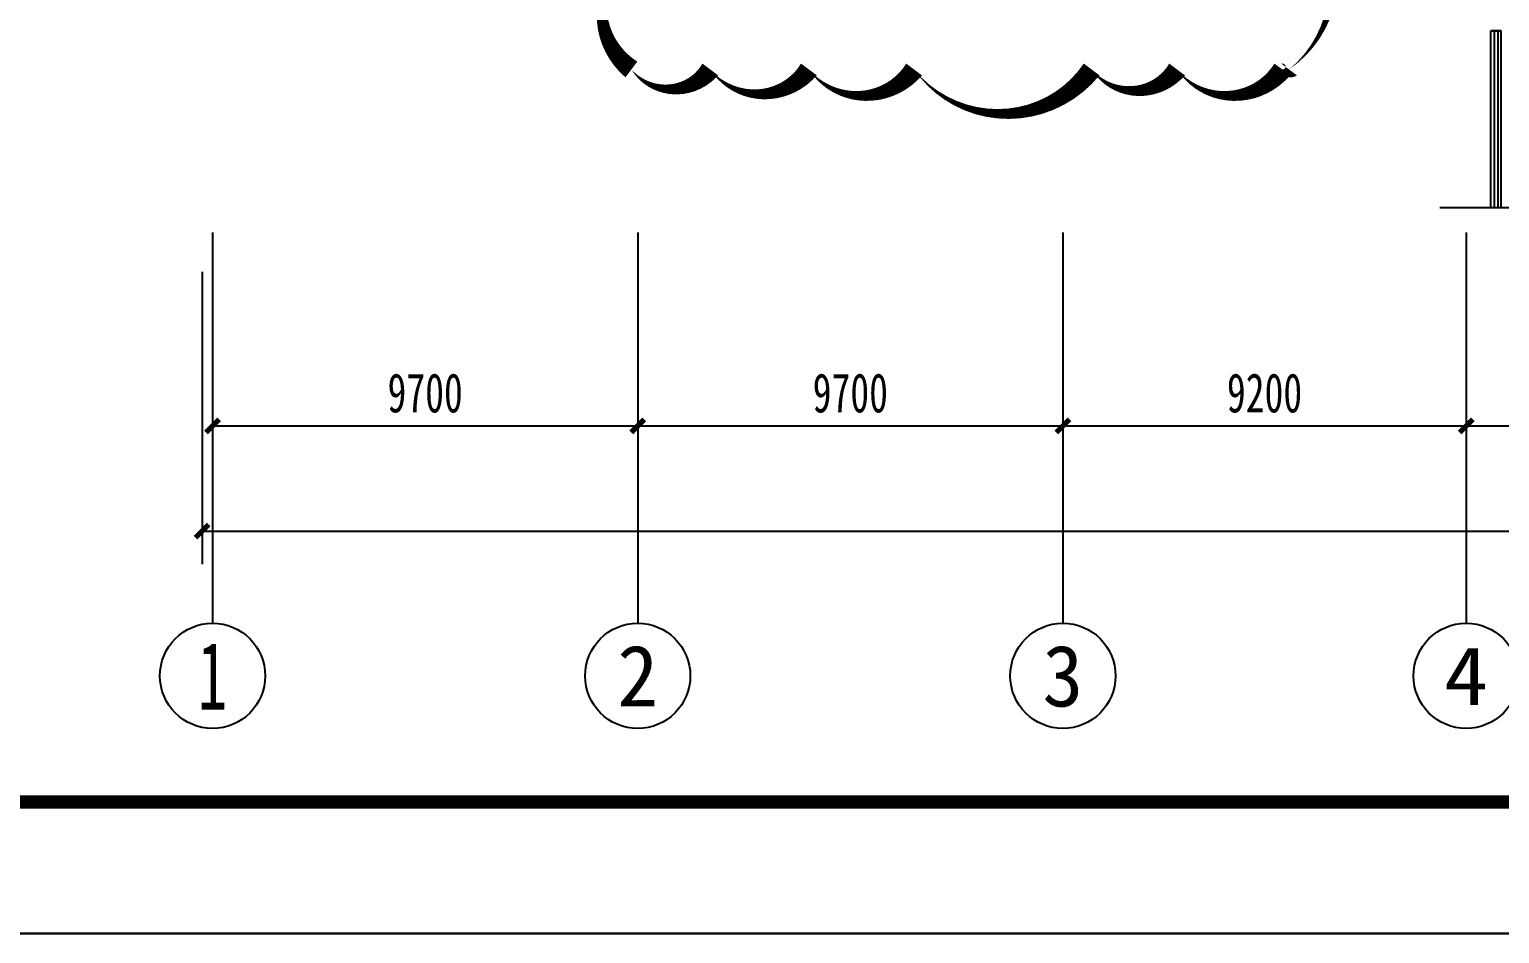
# Model space of a CAD drawing. Header units: millimetres. Extents: x -633009578 to 5705885, y -633235091 to 2571734.
# Drawn here: x 2773641 to 2807183, y 1835012 to 1855632 of the extents above; entities that cross this region are included whole.
import ezdxf
from ezdxf.enums import TextEntityAlignment as Align

# ---------------------------------------------------------------- set-up
doc = ezdxf.new("R2010")
doc.units = ezdxf.units.MM
doc.header["$LTSCALE"] = 1000
doc.header["$MEASUREMENT"] = 0
doc.layers.get('0').update_dxf_attribs({"color": 9})
for name, color, linetype in [('3T_WOOD', 21, 'Continuous'), ('A-DI-S(箭头)', 76, 'Continuous'), ('A-WALL(墙)', 255, 'Continuous'), ('A-WINDOW（窗）', 4, 'Continuous'), ('AXIS_TEXT', 7, 'Continuous'), ('C-AXIS(轴号)', 3, 'Continuous'), ('DIM_MODI', 6, 'Continuous'), ('设备-箱柜', 3, 'Continuous'), ('院图签、封面151013$0$PUB_TITLE', 153, 'Continuous'), ('院图签、封面151013$0$图签文字', 4, 'Continuous')]:
    doc.layers.add(name, color=color, linetype=linetype)
doc.styles.add('_TCH_AXIS', font='simhei.ttf', dxfattribs={"bigfont": 'GBCBIG'})
doc.styles.add('_TCH_DIM_T3', font='simhei.ttf', dxfattribs={"width": 0.707, "bigfont": 'GBCBIG'})
doc.styles.add('COMPLEX', font='simhei.ttf')
doc.styles.add('院图签、封面151013$0$-宋体', font='simhei.ttf', dxfattribs={"width": 0.8})
doc.dimstyles.new('_TCH_ARCH&&300', dxfattribs={"dimtxt": 892.5, "dimasz": 300, "dimexe": 750, "dimexo": 900, "dimgap": 300, "dimtad": 1, "dimdec": 0, "dimzin": 0, "dimdsep": 46, "dimtxsty": '_TCH_DIM_T3', "dimblk": 'ARCHTICK', "dimcen": 0.09, "dimclrt": 7, "dimazin": 2, "dimtfac": 1, "dimtdec": 0, "dimtix": 1, "dimtmove": 2, "dimatfit": 3, "dimfxl": 1, "dimtolj": 1, "dimtzin": 0, "dimarcsym": 0})

# ---------------------------------------------------------------- blocks, each defined once
blk = doc.blocks.new('$WINLIB2D$00000001')
at = {"color": 0}
for points in [[(-0.5, 0.5), (-0.5, -0.5)], [(-0.5, 0.5), (0.5, 0.5)], [(0.5, -0.5), (0.5, 0.5)], [(0.5, 0.1667), (-0.5, 0.1667)], [(0.5, -0.1667), (-0.5, -0.1667)], [(-0.5, -0.5), (0.5, -0.5)]]:
    blk.add_lwpolyline(points, dxfattribs=at)
blk = doc.blocks.new('_ArchTick')
at = {"color": 0, "linetype": 'ByBlock', "const_width": 0.4}
blk.add_lwpolyline([(-0.5, -0.5), (0.5, 0.5)], dxfattribs=at)
blk = doc.blocks.new('*D524')
at = {"layer": 'C-AXIS(轴号)', "color": 0, "lineweight": -2, "transparency": 16777216}
for p, q in [((1121941, 1172122), (1121941, 1167862)), ((1131641, 1172122), (1131641, 1167862)), ((1121941, 1168612), (1131641, 1168612))]:
    blk.add_line(p, q, dxfattribs=at)
at = {"layer": 'Defpoints', "color": 0, "transparency": 16777216}
for p in [(1121941, 1173022), (1131641, 1173022), (1131641, 1168612)]:
    blk.add_point(p, dxfattribs=at)
at = {"layer": 'C-AXIS(轴号)', "color": 0, "linetype": 'ByBlock', "lineweight": -2, "transparency": 16777216, "xscale": 300, "yscale": 300, "zscale": 300, "rotation": 180}
blk.add_blockref('_ArchTick', (1121941, 1168612), dxfattribs=at)
at = {"layer": 'C-AXIS(轴号)', "color": 0, "linetype": 'ByBlock', "lineweight": -2, "transparency": 16777216, "xscale": 300, "yscale": 300, "zscale": 300}
blk.add_blockref('_ArchTick', (1131641, 1168612), dxfattribs=at)
at = {"layer": 'C-AXIS(轴号)', "color": 7, "transparency": 16777216, "insert": (1126791, 1169359), "char_height": 892.5, "attachment_point": 5, "style": '_TCH_DIM_T3'}
blk.add_mtext('\\A1;9700', dxfattribs=at)
blk = doc.blocks.new('*D525')
at = {"layer": 'C-AXIS(轴号)', "color": 0, "lineweight": -2, "transparency": 16777216}
for p, q in [((1131641, 1172122), (1131641, 1167862)), ((1141341, 1172122), (1141341, 1167862)), ((1131641, 1168612), (1141341, 1168612))]:
    blk.add_line(p, q, dxfattribs=at)
at = {"layer": 'Defpoints', "color": 0, "transparency": 16777216}
for p in [(1131641, 1173022), (1141341, 1173022), (1141341, 1168612)]:
    blk.add_point(p, dxfattribs=at)
at = {"layer": 'C-AXIS(轴号)', "color": 0, "linetype": 'ByBlock', "lineweight": -2, "transparency": 16777216, "xscale": 300, "yscale": 300, "zscale": 300, "rotation": 180}
blk.add_blockref('_ArchTick', (1131641, 1168612), dxfattribs=at)
at = {"layer": 'C-AXIS(轴号)', "color": 0, "linetype": 'ByBlock', "lineweight": -2, "transparency": 16777216, "xscale": 300, "yscale": 300, "zscale": 300}
blk.add_blockref('_ArchTick', (1141341, 1168612), dxfattribs=at)
at = {"layer": 'C-AXIS(轴号)', "color": 7, "transparency": 16777216, "insert": (1136491, 1169359), "char_height": 892.5, "attachment_point": 5, "style": '_TCH_DIM_T3'}
blk.add_mtext('\\A1;9700', dxfattribs=at)
blk = doc.blocks.new('*D526')
at = {"layer": 'C-AXIS(轴号)', "color": 0, "lineweight": -2, "transparency": 16777216}
for p, q in [((1141341, 1172122), (1141341, 1167862)), ((1150541, 1172122), (1150541, 1167862)), ((1141341, 1168612), (1150541, 1168612))]:
    blk.add_line(p, q, dxfattribs=at)
at = {"layer": 'Defpoints', "color": 0, "transparency": 16777216}
for p in [(1141341, 1173022), (1150541, 1173022), (1150541, 1168612)]:
    blk.add_point(p, dxfattribs=at)
at = {"layer": 'C-AXIS(轴号)', "color": 0, "linetype": 'ByBlock', "lineweight": -2, "transparency": 16777216, "xscale": 300, "yscale": 300, "zscale": 300, "rotation": 180}
blk.add_blockref('_ArchTick', (1141341, 1168612), dxfattribs=at)
at = {"layer": 'C-AXIS(轴号)', "color": 0, "linetype": 'ByBlock', "lineweight": -2, "transparency": 16777216, "xscale": 300, "yscale": 300, "zscale": 300}
blk.add_blockref('_ArchTick', (1150541, 1168612), dxfattribs=at)
at = {"layer": 'C-AXIS(轴号)', "color": 7, "transparency": 16777216, "insert": (1145941, 1169359), "char_height": 892.5, "attachment_point": 5, "style": '_TCH_DIM_T3'}
blk.add_mtext('\\A1;9200', dxfattribs=at)
blk = doc.blocks.new('*D527')
at = {"layer": 'C-AXIS(轴号)', "color": 0, "lineweight": -2, "transparency": 16777216}
for p, q in [((1150541, 1172122), (1150541, 1167862)), ((1159741, 1172122), (1159741, 1167862)), ((1150541, 1168612), (1159741, 1168612))]:
    blk.add_line(p, q, dxfattribs=at)
at = {"layer": 'Defpoints', "color": 0, "transparency": 16777216}
for p in [(1150541, 1173022), (1159741, 1173022), (1159741, 1168612)]:
    blk.add_point(p, dxfattribs=at)
at = {"layer": 'C-AXIS(轴号)', "color": 0, "linetype": 'ByBlock', "lineweight": -2, "transparency": 16777216, "xscale": 300, "yscale": 300, "zscale": 300, "rotation": 180}
blk.add_blockref('_ArchTick', (1150541, 1168612), dxfattribs=at)
at = {"layer": 'C-AXIS(轴号)', "color": 0, "linetype": 'ByBlock', "lineweight": -2, "transparency": 16777216, "xscale": 300, "yscale": 300, "zscale": 300}
blk.add_blockref('_ArchTick', (1159741, 1168612), dxfattribs=at)
at = {"layer": 'C-AXIS(轴号)', "color": 7, "transparency": 16777216, "insert": (1155141, 1169359), "char_height": 892.5, "attachment_point": 5, "style": '_TCH_DIM_T3'}
blk.add_mtext('\\A1;9200', dxfattribs=at)
blk = doc.blocks.new('*D539')
at = {"layer": 'C-AXIS(轴号)', "color": 0, "lineweight": -2, "transparency": 16777216}
for p, q in [((1121701, 1172122), (1121701, 1165462)), ((1255981, 1172122), (1255981, 1165462)), ((1121701, 1166212), (1255981, 1166212))]:
    blk.add_line(p, q, dxfattribs=at)
at = {"layer": 'Defpoints', "color": 0, "transparency": 16777216}
for p in [(1121701, 1173022), (1255981, 1173022), (1255981, 1166212)]:
    blk.add_point(p, dxfattribs=at)
at = {"layer": 'C-AXIS(轴号)', "color": 0, "linetype": 'ByBlock', "lineweight": -2, "transparency": 16777216, "xscale": 300, "yscale": 300, "zscale": 300, "rotation": 180}
blk.add_blockref('_ArchTick', (1121701, 1166212), dxfattribs=at)
at = {"layer": 'C-AXIS(轴号)', "color": 0, "linetype": 'ByBlock', "lineweight": -2, "transparency": 16777216, "xscale": 300, "yscale": 300, "zscale": 300}
blk.add_blockref('_ArchTick', (1255981, 1166212), dxfattribs=at)
at = {"layer": 'C-AXIS(轴号)', "color": 7, "transparency": 16777216, "insert": (1188841, 1166959), "char_height": 892.5, "attachment_point": 5, "style": '_TCH_DIM_T3'}
blk.add_mtext('\\A1;134280', dxfattribs=at)
blk = doc.blocks.new('_AXISO')
blk.add_circle((0, 0), 0.5)
at = {"layer": 'AXIS_TEXT', "style": 'COMPLEX', "width": 1.041667}
blk.add_attdef('A', text='', height=0.56, dxfattribs=at).set_placement((-0.25, -0.28), (0.25, -0.28), align=Align.FIT)
blk = doc.blocks.new('建筑图框_A1')
at = {"layer": '院图签、封面151013$0$PUB_TITLE'}
blk.add_lwpolyline([(0, 0), (84100, 0), (84100, 59400), (0, 59400)], close=True, dxfattribs=at)
at = {"layer": '院图签、封面151013$0$PUB_TITLE', "const_width": 100}
blk.add_lwpolyline([(2500, 1000), (83100, 1000), (83100, 58400), (2500, 58400)], close=True, dxfattribs=at)
at = {"layer": '院图签、封面151013$0$图签文字', "color": 6, "style": '院图签、封面151013$0$-宋体'}
for tag, height, width, p in [('工程主持人', 400, 0.8, (79991, 29506)), ('审定', 400, 0.8, (79991, 28706)), ('审核', 400, 0.8, (79991, 27906)), ('专业负责人', 400, 0.8, (79991, 27106)), ('校对', 400, 0.8, (79991, 26306)), ('设计', 400, 0.8, (79991, 25506)), ('方案设计人', 400, 0.8, (79991, 24707)), ('工程编号', 300, 0.7, (81000, 8700)), ('版次', 300, 0.7, (78738, 3006)), ('日期', 300, 0.7, (82038, 3000)), ('图号', 200, 0.7, (82538, 2400)), ('比例', 300, 0.7, (78738, 2200)), ('图号_X施', 300, 0.7, (81538, 2200)), ('图号_总数', 200, 0.7, (82538, 2000))]:
    blk.add_attdef(tag, text='', height=height, dxfattribs=dict(at, width=width)).set_placement(p, align=Align.MIDDLE_CENTER)
at = {"layer": '院图签、封面151013$0$图签文字', "color": 6, "style": '院图签、封面151013$0$-宋体', "width": 0.7}
for tag, p in [('建设单位_001', (80936, 7446)), ('工程名称_001', (80934, 6045)), ('图名_001', (79743, 4060))]:
    blk.add_attdef(tag, p, '', height=300, dxfattribs=at)
blk = doc.blocks.new('9-3-1')
at = {"layer": 'A-DI-S(箭头)'}
blk.add_lwpolyline([(1149940.6, 1173594.3), (1154859.3, 1173594.3), (1155050.4, 1174119.3), (1155235.6, 1173069.3), (1155421.8, 1173594.3), (1160340.6, 1173594.3)], dxfattribs=at)
at = {"layer": 'A-WALL(墙)'}
for p, q in [((1151100.6, 1177622.1), (1151340.6, 1177622.1)), ((1151100.6, 1173594.3), (1151340.6, 1173594.3))]:
    blk.add_line(p, q, dxfattribs=at)
at = {"layer": 'C-AXIS(轴号)'}
for p, q in [((1121940.6, 1173022.1), (1121940.6, 1164112.3)), ((1131640.6, 1173022.1), (1131640.6, 1164112.3)), ((1141340.6, 1173022.1), (1141340.6, 1164112.3)), ((1150540.6, 1173022.1), (1150540.6, 1164112.3))]:
    blk.add_line(p, q, dxfattribs=at)
at = {"layer": 'DIM_MODI', "color": 8}
blk.add_lwpolyline([(1131496.1, 1188139.6, 0, 450, 0.5), (1131496.1, 1185889.6, 0, 450, 0.5), (1131496.1, 1184089.6, 0, 450, 0.5), (1131496.1, 1182139.6, 0, 450, 0.5), (1131496.1, 1179439.6, 0, 450, 0.5), (1131496.1, 1176740.6, 0, 450, 0.5), (1133296.1, 1176740.6, 0, 450, 0.5), (1135546.1, 1176740.6, 0, 450, 0.5), (1137946.1, 1176740.6, 0, 450, 0.5), (1141996.1, 1176740.6, 0, 450, 0.5), (1143946.1, 1176740.6, 0, 450, 0.5), (1146346.1, 1176740.6, 0, 450, 0.5), (1146499.9, 1176740.6, 0, 450, 0.5), (1146499.9, 1180790.6, 0, 450, 0.5), (1146499.9, 1184840.6, 0, 450, 0.5), (1146499.9, 1187690.6, 0, 450, 0.5), (1146499.9, 1188139.6, 0, 450, 0.5), (1143799.9, 1188139.6, 0, 450, 0.5), (1141549.9, 1188139.6, 0, 450, 0.5), (1137949.9, 1188139.6, 0, 450, 0.5), (1134799.9, 1188139.6, 0, 450, 0.5)], format="xyseb", close=True, dxfattribs=at)
at = {"layer": 'A-WINDOW（窗）', "extrusion": (0, 0, -1), "xscale": -4027.820848661475, "yscale": 240, "zscale": 4027.820848661475, "rotation": 270}
blk.add_blockref('$WINLIB2D$00000001', (-1151220.6, 1175608.2), dxfattribs=at)
at = {"layer": 'C-AXIS(轴号)'}
ref = blk.add_blockref('_AXISO', (1121940.6, 1162912.3), dxfattribs=dict(at, xscale=2400, yscale=2400, zscale=2400))
ref.add_attrib('A', '1', dxfattribs={"layer": 'AXIS_TEXT', "height": 1544.2, "style": '_TCH_AXIS'}).set_placement((1121609.7, 1162140.2), (1122271.5, 1162140.2), align=Align.FIT)
ref = blk.add_blockref('_AXISO', (1131640.6, 1162912.3), dxfattribs=dict(at, xscale=2400, yscale=2400, zscale=2400))
ref.add_attrib('A', '2', dxfattribs={"layer": 'AXIS_TEXT', "height": 1397.8, "style": '_TCH_AXIS'}).set_placement((1131174.7, 1162213.3), (1132106.5, 1162213.3), align=Align.FIT)
ref = blk.add_blockref('_AXISO', (1141340.6, 1162912.3), dxfattribs=dict(at, xscale=2400, yscale=2400, zscale=2400))
ref.add_attrib('A', '3', dxfattribs={"layer": 'AXIS_TEXT', "height": 1397.8, "style": '_TCH_AXIS'}).set_placement((1140874.7, 1162213.3), (1141806.5, 1162213.3), align=Align.FIT)
ref = blk.add_blockref('_AXISO', (1150540.6, 1162912.3), dxfattribs=dict(at, xscale=2400, yscale=2400, zscale=2400))
ref.add_attrib('A', '4', dxfattribs={"layer": 'AXIS_TEXT', "height": 1336.3, "style": '_TCH_AXIS'}).set_placement((1150031.5, 1162244.1), (1151049.7, 1162244.1), align=Align.FIT)
for p1, p2, distance, picture, middle in [((1121700.6, 1173022.1), (1255980.6, 1173022.1), -6809.8, '*D539', (1188840.6, 1166958.5)), ((1121940.6, 1173022.1), (1131640.6, 1173022.1), -4409.8, '*D524', (1126790.6, 1169358.5)), ((1131640.6, 1173022.1), (1141340.6, 1173022.1), -4409.8, '*D525', (1136490.6, 1169358.5)), ((1141340.6, 1173022.1), (1150540.6, 1173022.1), -4409.8, '*D526', (1145940.6, 1169358.5)), ((1150540.6, 1173022.1), (1159740.6, 1173022.1), -4409.8, '*D527', (1155140.6, 1169358.5))]:
    dim = blk.add_aligned_dim(p1=p1, p2=p2, distance=distance, dimstyle='_TCH_ARCH&&300', dxfattribs=at)
    dim.commit()
    dim.dimension.update_dxf_attribs({"geometry": picture, "text_midpoint": middle})

msp = doc.modelspace()

# ---------------------------------------------------------------- linework, layer by layer
at = {"elevation": 0}
msp.add_lwpolyline([(2725055.4, 2013212), (4008204.7, 2013212), (4008204.7, 1835012), (2725055.4, 1835012)], close=True, dxfattribs=at)

# ---------------------------------------------------------------- block references
at = {"layer": '3T_WOOD'}
msp.add_blockref('9-3-1', (1655879.4, 677977.5), dxfattribs=at)
at = {"layer": '设备-箱柜', "xscale": 3, "yscale": 3}
msp.add_blockref('建筑图框_A1', (2725055.4, 1835012, 0), dxfattribs=at)

doc.saveas('drawing.dxf')
